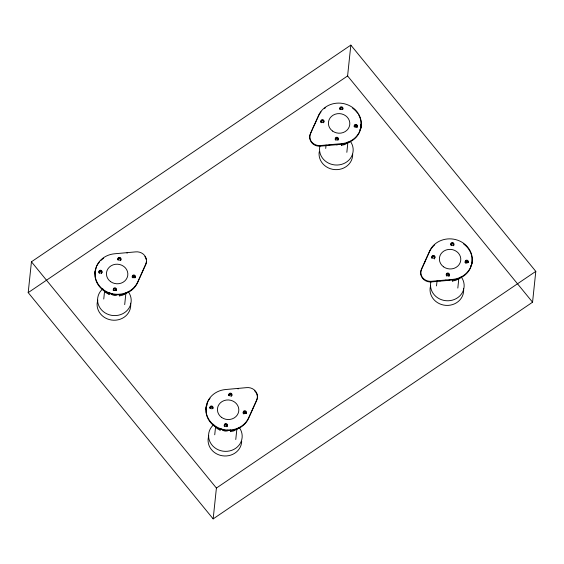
<?xml version="1.0" encoding="UTF-8"?>
<svg xmlns="http://www.w3.org/2000/svg" width="564" height="564" viewBox="0 0 564 564"><rect width="100%" height="100%" fill="white"/><g stroke="black" fill="none" stroke-linecap="round" stroke-linejoin="round"><path stroke-width="0.85" d="M127.859 292.11L122.797 295.148L119.462 295.896L119.469 295.48M238.833 427.864L233.771 430.903L230.443 431.65L230.443 431.234A5.358 4.9 6 0 0 230.091 429.987M349.821 141.536L344.759 144.574L341.431 145.315L341.431 144.899M461.422 276.734L459.554 278.397L455.74 280.329L452.406 281.069L452.406 280.653M28.2 292.624L31.443 261.795L350.836 45.113L535.8 271.376L532.557 302.205L213.164 518.887L28.2 292.624L347.593 75.95L350.836 45.113M101.492 273.011L101.654 271.425M103.755 299.026L104.657 290.432M103.043 289.868L106.131 292.779L109.106 294.422L109.268 292.836M119.462 295.896L119.631 294.309M127.083 253.257L127.147 252.644M124.693 304.623L125.962 292.596M132.97 277.495L133.132 275.909M142.403 272.003L142.466 271.383M212.466 408.766L212.635 407.18M214.729 434.781L215.547 427.047M213.15 424.206L217.105 428.534L220.08 430.17L220.249 428.591M213.164 518.887L216.407 488.05L31.443 261.795M230.443 431.65L230.613 430.064M238.064 389.012L238.128 388.399M235.766 439.518L236.845 429.211M243.859 414.039L244.113 411.664M253.384 407.758L253.447 407.137M313.796 126.026L310.545 133.717A9.567 8.749 6 0 0 311.645 142.621A9.567 8.749 6 0 0 320.697 146.139L341.833 144.229A22.193 20.29 6 0 0 359.494 132.251L361.016 127.161L361.045 121.859A22.193 20.29 6 0 0 358.514 114.633M323.454 122.43L323.616 120.844M325.717 148.445L326.077 145.011M329.052 145.385L329.115 144.765M341.431 145.315L341.594 143.728M346.839 152.329L347.925 142.015M354.932 126.914L355.101 125.328M424.706 262.394L424.77 261.781M434.351 258.982L434.597 256.599M436.515 285.92L437.058 280.766M440.026 281.14L440.089 280.519M452.406 281.069L452.575 279.483M457.82 288.077L458.807 278.63M465.829 263.458L466.075 261.083M96.641 266.391L95.119 271.481L95.083 276.783A22.193 20.29 6 0 0 108.499 293.188L114.083 294.683L119.871 294.81A22.193 20.29 6 0 0 137.531 282.825L145.59 264.925A9.567 8.749 6 0 0 146.436 261.294M109.106 294.422L109.226 294.02A5.358 4.9 6 0 1 109.931 292.928M220.08 430.17L220.2 429.775A5.358 4.9 6 0 1 220.905 428.682M314.077 125.871L318.258 116.593M216.407 488.05L535.8 271.376M347.593 75.95L532.557 302.205M352.69 154.212A16.835 15.39 6 0 1 334.91 169.616A16.835 15.39 6 0 1 319.203 151.878M350.265 141.197A16.835 15.39 6 0 1 339.345 164.843A16.835 15.39 6 0 1 320.021 145.674M318.604 115.817A22.193 20.29 6 0 1 321.036 111.883M324.363 108.57A22.193 20.29 6 0 1 325.639 107.632M352.634 108.217A22.193 20.29 6 0 1 357.661 113.308M360.65 128.388A5.358 4.9 6 0 1 359.945 129.48M360.671 124.637A5.358 4.9 6 0 1 361.023 125.878M340.113 109.635A1.53 1.396 6 0 1 340.938 107.449A1.53 1.396 6 0 1 342.841 109.021M339.852 108.859A1.53 1.396 6 0 1 342.778 109.275M360.607 125.257A5.358 4.9 6 0 1 360.586 129.008M354.199 126.555A1.53 1.396 6 0 1 356.117 125.06A1.53 1.396 6 0 1 356.92 127.288M354.241 126.456A1.53 1.396 6 0 1 357.167 127.238M338.724 144.447A5.358 4.9 6 0 1 335.982 144.722M338.181 139.823A1.53 1.396 6 0 1 337.977 140.14M335.552 140.083A1.53 1.396 6 0 1 335.249 139.407M335.256 139.04A1.53 1.396 6 0 1 336.976 137.877A1.53 1.396 6 0 1 338.287 139.477M335.291 139.308A1.53 1.396 6 0 1 338.224 139.724M320.965 122.162A1.53 1.396 6 0 1 322.389 120.259A1.53 1.396 6 0 1 323.792 122.226M323.588 122.536A1.53 1.396 6 0 1 323.306 122.79M321.445 122.748A1.53 1.396 6 0 1 321.163 122.487M320.803 122.064A1.53 1.396 6 0 1 323.835 122.127M463.537 288.359A16.835 15.39 6 0 1 445.884 305.371A16.835 15.39 6 0 1 430.515 286.054M461.246 276.952A16.835 15.39 6 0 1 450.319 300.591A16.835 15.39 6 0 1 431.002 281.429M434.724 244.825A22.193 20.29 6 0 0 429.585 251.572L421.519 269.472A9.567 8.749 6 0 0 422.626 278.376A9.567 8.749 6 0 0 431.671 281.894L452.807 279.984A22.193 20.29 6 0 0 470.468 268.006L471.997 262.916L472.026 257.614A22.193 20.29 6 0 0 463.615 243.972M450.791 244.346A1.53 1.396 6 0 1 453.075 243.366A1.53 1.396 6 0 1 453.23 245.692M451.369 245.65A1.53 1.396 6 0 1 450.89 245.065M453.759 245.396A1.53 1.396 6 0 1 453.653 245.742M450.833 244.614A1.53 1.396 6 0 1 453.759 245.03M471.941 262.253A5.358 4.9 6 0 1 470.855 265.856M465.279 262.662A1.53 1.396 6 0 1 466.498 260.765A1.53 1.396 6 0 1 468.205 262.373M465.11 262.563A1.53 1.396 6 0 1 468.148 262.627M449.705 280.202A5.358 4.9 6 0 1 445.609 280.111M449.261 275.225A1.53 1.396 6 0 1 448.669 276.141M446.808 276.106A1.53 1.396 6 0 1 446.328 275.521M446.23 274.795A1.53 1.396 6 0 1 449.261 274.865M446.272 275.063A1.53 1.396 6 0 1 448.274 274.351A1.53 1.396 6 0 1 449.092 276.198M431.946 257.917A1.53 1.396 6 0 1 433.371 256.014A1.53 1.396 6 0 1 434.766 257.981M434.569 258.291A1.53 1.396 6 0 1 434.287 258.545M431.777 258.178A1.53 1.396 6 0 1 433.103 256.641A1.53 1.396 6 0 1 434.809 257.882M130.594 303.178A16.835 15.39 6 0 1 113.822 320.232A16.835 15.39 6 0 1 97.241 302.459M97.382 301.669A16.835 15.39 6 0 1 97.805 300.104M128.303 291.778A16.835 15.39 6 0 1 124.566 312.646A16.835 15.39 6 0 1 101.548 309.932A16.835 15.39 6 0 1 102.881 288.775M144.877 256.535A9.567 8.749 6 0 1 146.203 259.433M96.973 265.707A22.193 20.29 6 0 1 99.56 261.865M100.625 260.723A22.193 20.29 6 0 1 103.677 258.206M112.73 294.323A5.358 4.9 6 0 1 111.524 293.654M116.762 295.028A5.358 4.9 6 0 1 110.481 293.343M113.392 290.34A1.53 1.396 6 0 1 115.014 288.451A1.53 1.396 6 0 1 116.015 290.714M113.223 290.234A1.53 1.396 6 0 1 114.95 289.071A1.53 1.396 6 0 1 116.254 290.671M95.401 274.626A5.358 4.9 6 0 1 95.422 270.868M95.464 274.005A5.358 4.9 6 0 1 95.112 272.764M98.904 272.024A1.53 1.396 6 0 1 101.189 271.044A1.53 1.396 6 0 1 101.344 273.371M99.483 273.328A1.53 1.396 6 0 1 99.003 272.743M98.947 272.285A1.53 1.396 6 0 1 101.872 272.708M117.947 259.891A1.53 1.396 6 0 1 119.575 258.002A1.53 1.396 6 0 1 120.576 260.265M117.784 259.785A1.53 1.396 6 0 1 119.505 258.615A1.53 1.396 6 0 1 120.816 260.216M135.163 277.551A1.53 1.396 6 0 1 134.958 277.862M132.533 277.812A1.53 1.396 6 0 1 132.237 277.135M132.237 276.769A1.53 1.396 6 0 1 133.957 275.599A1.53 1.396 6 0 1 135.268 277.199M132.279 277.037A1.53 1.396 6 0 1 135.099 277.093M241.702 441.351A16.835 15.39 6 0 1 222.167 455.74A16.835 15.39 6 0 1 208.786 435.859M239.284 427.533A16.835 15.39 6 0 1 235.78 448.239A16.835 15.39 6 0 1 212.917 446.096A16.835 15.39 6 0 1 213.227 425.094M255.859 392.29A9.567 8.749 6 0 1 256.571 400.68L248.505 418.58A22.193 20.29 6 0 1 230.845 430.558L225.057 430.438L219.474 428.943A22.193 20.29 6 0 1 206.064 412.538L206.093 407.236L207.623 402.146A22.193 20.29 6 0 1 210.048 398.219M254.561 390.817A9.567 8.749 6 0 1 255.464 391.776M227.807 430.163A5.358 4.9 6 0 1 226.453 430.466M223.711 430.078A5.358 4.9 6 0 1 222.505 429.408M206.438 409.76A5.358 4.9 6 0 1 206.086 408.519M206.459 406.009A5.358 4.9 6 0 1 207.164 404.917M228.956 430.17A5.358 4.9 6 0 1 221.455 429.098M224.366 426.095A1.53 1.396 6 0 1 225.79 424.191A1.53 1.396 6 0 1 227.193 426.158M226.989 426.469A1.53 1.396 6 0 1 226.707 426.722M224.204 425.989A1.53 1.396 6 0 1 227.236 426.06M206.022 409.133A5.358 4.9 6 0 1 206.029 407.857M209.878 408.139A1.53 1.396 6 0 1 211.606 406.609A1.53 1.396 6 0 1 212.804 408.562M209.921 408.04A1.53 1.396 6 0 1 212.847 408.456M228.928 395.646A1.53 1.396 6 0 1 230.352 393.735A1.53 1.396 6 0 1 231.755 395.702M231.55 396.02A1.53 1.396 6 0 1 231.268 396.273M228.765 395.54A1.53 1.396 6 0 1 231.797 395.604M243.514 413.567A1.53 1.396 6 0 1 243.704 411.685A1.53 1.396 6 0 1 245.77 411.727A1.53 1.396 6 0 1 245.939 413.616M243.147 413.137A1.53 1.396 6 0 1 244.875 411.967A1.53 1.396 6 0 1 246.179 413.567M145.653 264.312L137.595 282.212A22.193 20.29 6 0 1 99.49 285.976A22.193 20.29 6 0 1 114.365 253.8L135.501 251.889A9.567 8.749 6 0 1 144.553 255.407A9.567 8.749 6 0 1 145.653 264.312M318.667 115.197L310.609 133.097A9.567 8.749 6 0 0 311.709 142.008A9.567 8.749 6 0 0 320.761 145.519L341.897 143.608A22.193 20.29 6 0 0 356.772 111.432A22.193 20.29 6 0 0 318.667 115.197M256.634 400.066L248.569 417.966A22.193 20.29 6 0 1 210.471 421.731A22.193 20.29 6 0 1 225.346 389.555L246.482 387.644A9.567 8.749 6 0 1 255.527 391.155A9.567 8.749 6 0 1 256.634 400.066M429.648 250.952L421.583 268.852A9.567 8.749 6 0 0 422.69 277.763A9.567 8.749 6 0 0 431.742 281.274L452.878 279.363A22.193 20.29 6 0 0 467.753 247.187A22.193 20.29 6 0 0 429.648 250.952M332.556 131.052A10.716 9.792 6 0 0 349.722 124.926A10.716 9.792 6 0 0 335.065 114.266A10.716 9.792 6 0 0 332.556 131.052M340.459 109.282A1.53 1.396 6 0 0 342.905 108.408A1.53 1.396 6 0 0 340.818 106.885A1.53 1.396 6 0 0 340.459 109.282M354.841 126.879A1.53 1.396 6 0 0 357.294 126.005A1.53 1.396 6 0 0 355.2 124.482A1.53 1.396 6 0 0 354.841 126.879M335.897 139.731A1.53 1.396 6 0 0 338.351 138.857A1.53 1.396 6 0 0 336.257 137.334A1.53 1.396 6 0 0 335.897 139.731M321.508 122.134A1.53 1.396 6 0 0 323.962 121.26A1.53 1.396 6 0 0 321.868 119.737A1.53 1.396 6 0 0 321.508 122.134M443.53 266.807A10.716 9.792 6 0 0 460.696 260.681A10.716 9.792 6 0 0 446.046 250.021A10.716 9.792 6 0 0 443.53 266.807M451.433 245.037A1.53 1.396 6 0 0 453.886 244.163A1.53 1.396 6 0 0 451.792 242.64A1.53 1.396 6 0 0 451.433 245.037M465.822 262.634A1.53 1.396 6 0 0 468.275 261.759A1.53 1.396 6 0 0 466.181 260.237A1.53 1.396 6 0 0 465.822 262.634M446.871 275.486A1.53 1.396 6 0 0 449.325 274.612A1.53 1.396 6 0 0 447.231 273.089A1.53 1.396 6 0 0 446.871 275.486M432.489 257.889A1.53 1.396 6 0 0 434.943 257.015A1.53 1.396 6 0 0 432.849 255.492A1.53 1.396 6 0 0 432.489 257.889M110.593 281.633A10.716 9.792 6 0 0 127.753 275.507A10.716 9.792 6 0 0 113.103 264.847A10.716 9.792 6 0 0 110.593 281.633M113.935 290.312A1.53 1.396 6 0 0 116.388 289.438A1.53 1.396 6 0 0 114.295 287.915A1.53 1.396 6 0 0 113.935 290.312M99.546 272.715A1.53 1.396 6 0 0 101.999 271.834A1.53 1.396 6 0 0 99.906 270.311A1.53 1.396 6 0 0 99.546 272.715M118.489 259.856A1.53 1.396 6 0 0 120.943 258.982A1.53 1.396 6 0 0 118.849 257.459A1.53 1.396 6 0 0 118.489 259.856M132.878 277.46A1.53 1.396 6 0 0 135.332 276.586A1.53 1.396 6 0 0 133.238 275.063A1.53 1.396 6 0 0 132.878 277.46M221.567 417.381A10.716 9.792 6 0 0 238.734 411.255A10.716 9.792 6 0 0 224.084 400.602A10.716 9.792 6 0 0 221.567 417.381M224.909 426.067A1.53 1.396 6 0 0 227.362 425.193A1.53 1.396 6 0 0 225.269 423.67A1.53 1.396 6 0 0 224.909 426.067M210.527 408.463A1.53 1.396 6 0 0 212.973 407.589A1.53 1.396 6 0 0 210.887 406.066A1.53 1.396 6 0 0 210.527 408.463M229.47 395.611A1.53 1.396 6 0 0 231.924 394.737A1.53 1.396 6 0 0 229.83 393.214A1.53 1.396 6 0 0 229.47 395.611M243.859 413.215A1.53 1.396 6 0 0 246.306 412.333A1.53 1.396 6 0 0 244.219 410.818A1.53 1.396 6 0 0 243.859 413.215"/></g></svg>
